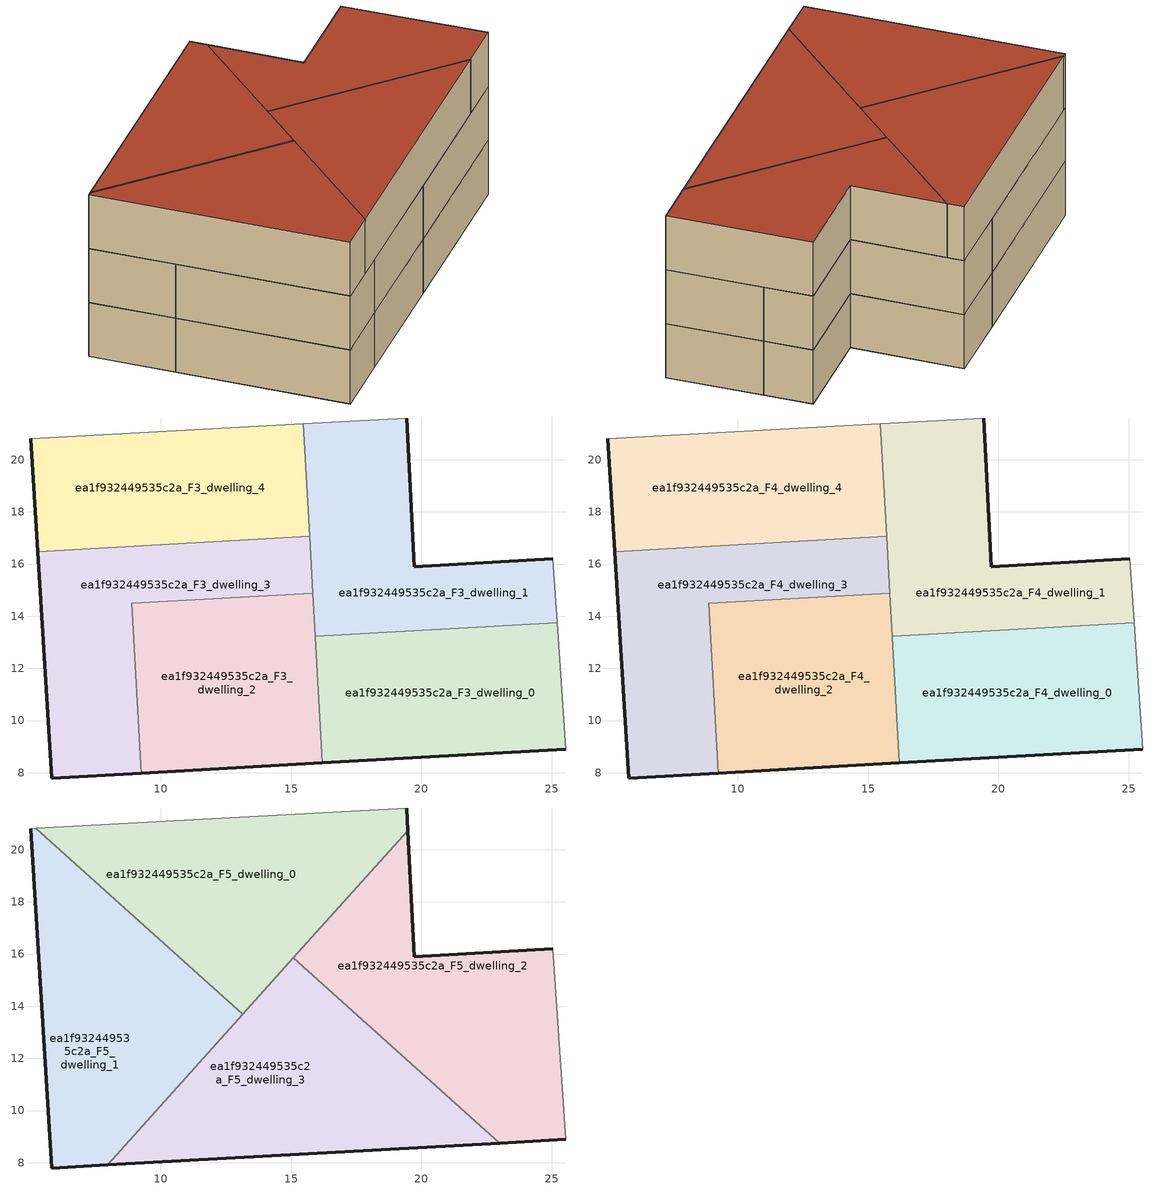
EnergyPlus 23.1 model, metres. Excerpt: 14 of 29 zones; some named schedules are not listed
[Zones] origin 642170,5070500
ea1f932449535c2a_F3_dwelling_0
 floor to ea1f932449535c2a_F2_dwelling_0 (EU_floor_Construction): 25.53,8.89 25.2,13.74 15.93,13.23 16.2,8.37 z9
 wall outside (EU_wall_Construction): 25.53,8.89 16.2,8.37 z9:12
 wall to ea1f932449535c2a_F3_dwelling_1 (EU_wall_Construction): 15.93,13.23 25.2,13.74 z9:12
 wall adiabatic (EU_wall_Construction): 25.2,13.74 25.53,8.89 z9:12
 wall to ea1f932449535c2a_F3_dwelling_2 (EU_wall_Construction): 16.2,8.37 15.93,13.23 z9:12
ea1f932449535c2a_F3_dwelling_1
 floor to ea1f932449535c2a_F2_dwelling_1 (EU_floor_Construction): 25.2,13.74 25.03,16.2 19.73,15.9 19.43,21.6 15.48,21.38 15.93,13.23 z9
 wall outside (EU_wall_Construction): 19.43,21.6 19.73,15.9 25.03,16.2 z9:12
 wall adiabatic (EU_wall_Construction): 25.03,16.2 25.2,13.74 / 15.48,21.38 19.43,21.6 z9:12
 wall to ea1f932449535c2a_F3_dwelling_4 (EU_wall_Construction): 15.72,17.06 15.48,21.38 z9:12
 wall to ea1f932449535c2a_F3_dwelling_3 (EU_wall_Construction): 15.84,14.88 15.72,17.06 z9:12
 wall to ea1f932449535c2a_F3_dwelling_2 (EU_wall_Construction): 15.93,13.23 15.84,14.88 z9:12
ea1f932449535c2a_F3_dwelling_2
 floor to ea1f932449535c2a_F2_dwelling_2 (EU_floor_Construction): 16.2,8.37 15.84,14.88 8.89,14.49 9.25,7.99 z9
 wall outside (EU_wall_Construction): 16.2,8.37 9.25,7.99 z9:12
 wall to ea1f932449535c2a_F3_dwelling_3 (EU_wall_Construction): 9.25,7.99 8.89,14.49 15.84,14.88 z9:12
ea1f932449535c2a_F3_dwelling_3
 floor to ea1f932449535c2a_F2_dwelling_3 (EU_floor_Construction): 9.25,7.99 8.89,14.49 15.84,14.88 15.72,17.06 5.29,16.48 5.82,7.8 z9
 wall outside (EU_wall_Construction): 9.25,7.99 5.82,7.8 5.29,16.48 z9:12
 wall to ea1f932449535c2a_F3_dwelling_4 (EU_wall_Construction): 5.29,16.48 15.72,17.06 z9:12
ea1f932449535c2a_F3_dwelling_4
 floor to ea1f932449535c2a_F2_dwelling_4 (EU_floor_Construction): 15.72,17.06 15.48,21.38 5.02,20.8 5.29,16.48 z9
 wall outside (EU_wall_Construction): 5.29,16.48 5.02,20.8 z9:12
 wall adiabatic (EU_wall_Construction): 5.02,20.8 15.48,21.38 z9:12
ea1f932449535c2a_F4_dwelling_0
 floor to ea1f932449535c2a_F3_dwelling_0 (EU_floor_Construction): 25.53,8.89 25.2,13.74 15.93,13.23 16.2,8.37 z12
 wall outside (EU_wall_Construction): 25.53,8.89 16.2,8.37 z12:15
 wall to ea1f932449535c2a_F4_dwelling_1 (EU_wall_Construction): 15.93,13.23 25.2,13.74 z12:15
 wall adiabatic (EU_wall_Construction): 25.2,13.74 25.53,8.89 z12:15
 wall to ea1f932449535c2a_F4_dwelling_2 (EU_wall_Construction): 16.2,8.37 15.93,13.23 z12:15
ea1f932449535c2a_F4_dwelling_1
 floor to ea1f932449535c2a_F3_dwelling_1 (EU_floor_Construction): 25.2,13.74 25.03,16.2 19.73,15.9 19.43,21.6 15.48,21.38 15.93,13.23 z12
 wall outside (EU_wall_Construction): 19.43,21.6 19.73,15.9 25.03,16.2 z12:15
 wall adiabatic (EU_wall_Construction): 25.03,16.2 25.2,13.74 / 15.48,21.38 19.43,21.6 z12:15
 wall to ea1f932449535c2a_F4_dwelling_4 (EU_wall_Construction): 15.72,17.06 15.48,21.38 z12:15
 wall to ea1f932449535c2a_F4_dwelling_3 (EU_wall_Construction): 15.84,14.88 15.72,17.06 z12:15
 wall to ea1f932449535c2a_F4_dwelling_2 (EU_wall_Construction): 15.93,13.23 15.84,14.88 z12:15
ea1f932449535c2a_F4_dwelling_2
 floor to ea1f932449535c2a_F3_dwelling_2 (EU_floor_Construction): 16.2,8.37 15.84,14.88 8.89,14.49 9.25,7.99 z12
 wall outside (EU_wall_Construction): 16.2,8.37 9.25,7.99 z12:15
 wall to ea1f932449535c2a_F4_dwelling_3 (EU_wall_Construction): 9.25,7.99 8.89,14.49 15.84,14.88 z12:15
ea1f932449535c2a_F4_dwelling_3
 floor to ea1f932449535c2a_F3_dwelling_3 (EU_floor_Construction): 9.25,7.99 8.89,14.49 15.84,14.88 15.72,17.06 5.29,16.48 5.82,7.8 z12
 wall outside (EU_wall_Construction): 9.25,7.99 5.82,7.8 5.29,16.48 z12:15
 wall to ea1f932449535c2a_F4_dwelling_4 (EU_wall_Construction): 5.29,16.48 15.72,17.06 z12:15
ea1f932449535c2a_F4_dwelling_4
 floor to ea1f932449535c2a_F3_dwelling_4 (EU_floor_Construction): 15.72,17.06 15.48,21.38 5.02,20.8 5.29,16.48 z12
 wall outside (EU_wall_Construction): 5.29,16.48 5.02,20.8 z12:15
 wall adiabatic (EU_wall_Construction): 5.02,20.8 15.48,21.38 z12:15
ea1f932449535c2a_F5_dwelling_0
 floor to ea1f932449535c2a_F4_dwelling_4 (EU_floor_Construction): 15.72,17.06 15.48,21.38 5.22,20.82 9.77,16.73 z15
 floor to ea1f932449535c2a_F4_dwelling_3 (EU_floor_Construction): 14.13,14.78 15.74,16.58 15.72,17.06 9.77,16.73 12.06,14.67 z15
 floor to ea1f932449535c2a_F4_dwelling_1 (EU_floor_Construction): 15.74,16.58 19.48,20.74 19.43,21.6 15.48,21.38 z15
 floor to ea1f932449535c2a_F4_dwelling_2 (EU_floor_Construction): 13.15,13.69 14.13,14.78 12.06,14.67 z15
 wall outside (EU_wall_Construction): 19.43,21.6 19.48,20.74 z15:18
 wall to ea1f932449535c2a_F5_dwelling_1 (EU_wall_Construction): 13.15,13.69 5.21,20.82 z15:18
 wall adiabatic (EU_wall_Construction): 5.21,20.82 19.43,21.6 z15:18
 wall to ea1f932449535c2a_F5_dwelling_2 (EU_wall_Construction): 19.48,20.74 15.09,15.85 z15:18
 wall to ea1f932449535c2a_F5_dwelling_3 (EU_wall_Construction): 15.09,15.85 13.15,13.69 z15:18
 roof outside (EU_roof_Construction): 19.43,21.6 19.48,20.74 13.15,13.69 5.21,20.82 z18
ea1f932449535c2a_F5_dwelling_1
 floor to ea1f932449535c2a_F4_dwelling_3 (EU_floor_Construction): 9.18,9.27 8.89,14.49 12.06,14.67 9.77,16.73 5.29,16.48 5.82,7.8 7.96,7.92 z15
 floor to ea1f932449535c2a_F4_dwelling_4 (EU_floor_Construction): 9.77,16.73 5.22,20.82 5.02,20.8 5.29,16.48 z15
 floor to ea1f932449535c2a_F4_dwelling_2 (EU_floor_Construction): 9.18,9.27 13.15,13.69 12.06,14.67 8.89,14.49 z15
 wall outside (EU_wall_Construction): 7.96,7.92 5.82,7.8 5.02,20.8 z15:18
 wall adiabatic (EU_wall_Construction): 5.02,20.8 5.21,20.82 z15:18
 wall to ea1f932449535c2a_F5_dwelling_3 (EU_wall_Construction): 13.15,13.69 7.96,7.92 z15:18
 roof outside (EU_roof_Construction): 13.15,13.69 7.96,7.92 5.82,7.8 5.02,20.8 5.21,20.82 z18
ea1f932449535c2a_F5_dwelling_2
 floor to ea1f932449535c2a_F4_dwelling_0 (EU_floor_Construction): 25.53,8.89 25.2,13.74 17.88,13.34 22.99,8.75 z15
 floor to ea1f932449535c2a_F4_dwelling_1 (EU_floor_Construction): 25.2,13.74 25.03,16.2 19.73,15.9 19.48,20.74 15.74,16.58 15.82,15.19 17.88,13.34 z15
 floor to ea1f932449535c2a_F4_dwelling_3 (EU_floor_Construction): 15.82,15.19 15.74,16.58 15.09,15.85 z15
 wall outside (EU_wall_Construction): 19.48,20.74 19.73,15.9 25.03,16.2 / 25.53,8.89 22.99,8.75 z15:18
 wall to ea1f932449535c2a_F5_dwelling_3 (EU_wall_Construction): 22.99,8.75 15.09,15.85 z15:18
 wall adiabatic (EU_wall_Construction): 25.03,16.2 25.53,8.89 z15:18
 roof outside (EU_roof_Construction): 25.03,16.2 25.53,8.89 22.99,8.75 15.09,15.85 19.48,20.74 19.73,15.9 z18
ea1f932449535c2a_F5_dwelling_3
 floor to ea1f932449535c2a_F4_dwelling_1 (EU_floor_Construction): 17.88,13.34 15.82,15.19 15.93,13.23 z15
 floor to ea1f932449535c2a_F4_dwelling_2 (EU_floor_Construction): 16.2,8.37 15.84,14.88 14.13,14.78 9.18,9.27 9.25,7.99 z15
 floor to ea1f932449535c2a_F4_dwelling_0 (EU_floor_Construction): 22.99,8.75 17.88,13.34 15.93,13.23 16.2,8.37 z15
 floor to ea1f932449535c2a_F4_dwelling_3 (EU_floor_Construction): 15.84,14.88 15.82,15.19 15.09,15.85 14.13,14.78 z15; 9.25,7.99 9.18,9.27 7.96,7.92 z15
 wall outside (EU_wall_Construction): 22.99,8.75 7.96,7.92 z15:18
 roof outside (EU_roof_Construction): 22.99,8.75 7.96,7.92 15.09,15.85 z18
[Building]
EU S2 Campaign: North Axis=0; Terrain=City; Solar Distribution=FullExterior
[Site:Location]
Lyon-Bron: Latitude=45.75; Longitude=5; Time Zone=1; Elevation=198
[SizingPeriod:WeatherFileDays]
AnnualSizingPeriod: Begin Month=1; Begin Day of Month=1; End Month=12; End Day of Month=31; Day of Week for Start Day=Monday; Use Weather File Daylight Saving Period=No; Use Weather File Rain and Snow Indicators=No
[MATERIAL]
EU_InternalMass_Material: Roughness=MediumRough; Thickness=0.1; Conductivity=1; Density=1800; Specific Heat=900; Thermal Absorptance=0.9; Solar Absorptance=0.7; Visible Absorptance=0.7
[MATERIAL:NOMASS] Roughness=MediumRough; Thermal Absorptance=0.9; Solar Absorptance=0.7; Visible Absorptance=0.7
Name | Thermal Resistance
EU_wall_NoMass | 0.776494
EU_roof_NoMass | 0.486893
EU_floor_NoMass | 0.421597
[CONSTRUCTION]
EU_wall_Construction: EU_wall_NoMass
EU_roof_Construction: EU_roof_NoMass
EU_floor_Construction: EU_floor_NoMass
EU_InternalMass_Construction: EU_InternalMass_Material
[ZONE] Type=1; Multiplier=1; Ceiling Height=autocalculate; Floor Area=autocalculate; Part of Total Floor Area=Yes
Name | Volume
ea1f932449535c2a_F3_dwelling_0; ea1f932449535c2a_F4_dwelling_0 | 135.978
ea1f932449535c2a_F5_dwelling_0 | 169.962
ea1f932449535c2a_F3_dwelling_1; ea1f932449535c2a_F4_dwelling_1 | 135.997
ea1f932449535c2a_F5_dwelling_1 | 169.983
ea1f932449535c2a_F3_dwelling_2; ea1f932449535c2a_F4_dwelling_2 | 135.979
ea1f932449535c2a_F5_dwelling_2 | 169.986
ea1f932449535c2a_F3_dwelling_3; ea1f932449535c2a_F4_dwelling_3 | 135.975
ea1f932449535c2a_F5_dwelling_3 | 169.982
ea1f932449535c2a_F3_dwelling_4; ea1f932449535c2a_F4_dwelling_4 | 135.99
[INTERNALMASS] Construction=EU_InternalMass_Construction
Name | Zone or ZoneList | Surface Area
ea1f932449535c2a_F3_dwelling_0_EU_InternalMass | ea1f932449535c2a_F3_dwelling_0 | 45.3252
ea1f932449535c2a_F3_dwelling_1_EU_InternalMass | ea1f932449535c2a_F3_dwelling_1 | 45.3313
ea1f932449535c2a_F3_dwelling_2_EU_InternalMass | ea1f932449535c2a_F3_dwelling_2 | 45.3281
ea1f932449535c2a_F3_dwelling_3_EU_InternalMass | ea1f932449535c2a_F3_dwelling_3 | 45.3251
ea1f932449535c2a_F3_dwelling_4_EU_InternalMass | ea1f932449535c2a_F3_dwelling_4 | 45.3297
ea1f932449535c2a_F4_dwelling_0_EU_InternalMass | ea1f932449535c2a_F4_dwelling_0 | 45.3252
ea1f932449535c2a_F4_dwelling_1_EU_InternalMass | ea1f932449535c2a_F4_dwelling_1 | 45.3313
ea1f932449535c2a_F4_dwelling_2_EU_InternalMass | ea1f932449535c2a_F4_dwelling_2 | 45.3281
ea1f932449535c2a_F4_dwelling_3_EU_InternalMass | ea1f932449535c2a_F4_dwelling_3 | 45.3251
ea1f932449535c2a_F4_dwelling_4_EU_InternalMass | ea1f932449535c2a_F4_dwelling_4 | 45.3297
ea1f932449535c2a_F5_dwelling_0_EU_InternalMass | ea1f932449535c2a_F5_dwelling_0 | 56.6543
ea1f932449535c2a_F5_dwelling_1_EU_InternalMass | ea1f932449535c2a_F5_dwelling_1 | 56.6611
ea1f932449535c2a_F5_dwelling_2_EU_InternalMass | ea1f932449535c2a_F5_dwelling_2 | 56.662
ea1f932449535c2a_F5_dwelling_3_EU_InternalMass | ea1f932449535c2a_F5_dwelling_3 | 56.6608
[OTHEREQUIPMENT] Fuel Type=Electricity; Design Level Calculation Method=Watts/Area; Power per Zone Floor Area=1; Fraction Latent=0; Fraction Radiant=0; Fraction Lost=0; Carbon Dioxide Generation Rate=0; EndUse Subcategory=EU_Step8_InternalGains
Name | Zone or ZoneList or Space or SpaceList | Schedule
EU_Step8_InternalGain_ea1f932449535c2a_F3_dwelling_0_f000 | ea1f932449535c2a_F3_dwelling_0 | EU_Step8_GainSchedule_ea1f932449535c2a_F3_dwelling_0_f000
EU_Step8_InternalGain_ea1f932449535c2a_F3_dwelling_1_f000 | ea1f932449535c2a_F3_dwelling_1 | EU_Step8_GainSchedule_ea1f932449535c2a_F3_dwelling_1_f000
EU_Step8_InternalGain_ea1f932449535c2a_F3_dwelling_2_f000 | ea1f932449535c2a_F3_dwelling_2 | EU_Step8_GainSchedule_ea1f932449535c2a_F3_dwelling_2_f000
EU_Step8_InternalGain_ea1f932449535c2a_F3_dwelling_3_f000 | ea1f932449535c2a_F3_dwelling_3 | EU_Step8_GainSchedule_ea1f932449535c2a_F3_dwelling_3_f000
EU_Step8_InternalGain_ea1f932449535c2a_F3_dwelling_4_f000 | ea1f932449535c2a_F3_dwelling_4 | EU_Step8_GainSchedule_ea1f932449535c2a_F3_dwelling_4_f000
EU_Step8_InternalGain_ea1f932449535c2a_F4_dwelling_0_f000 | ea1f932449535c2a_F4_dwelling_0 | EU_Step8_GainSchedule_ea1f932449535c2a_F4_dwelling_0_f000
EU_Step8_InternalGain_ea1f932449535c2a_F4_dwelling_1_f000 | ea1f932449535c2a_F4_dwelling_1 | EU_Step8_GainSchedule_ea1f932449535c2a_F4_dwelling_1_f000
EU_Step8_InternalGain_ea1f932449535c2a_F4_dwelling_2_f000 | ea1f932449535c2a_F4_dwelling_2 | EU_Step8_GainSchedule_ea1f932449535c2a_F4_dwelling_2_f000
EU_Step8_InternalGain_ea1f932449535c2a_F4_dwelling_3_f000 | ea1f932449535c2a_F4_dwelling_3 | EU_Step8_GainSchedule_ea1f932449535c2a_F4_dwelling_3_f000
EU_Step8_InternalGain_ea1f932449535c2a_F4_dwelling_4_f000 | ea1f932449535c2a_F4_dwelling_4 | EU_Step8_GainSchedule_ea1f932449535c2a_F4_dwelling_4_f000
EU_Step8_InternalGain_ea1f932449535c2a_F5_dwelling_0_f000 | ea1f932449535c2a_F5_dwelling_0 | EU_Step8_GainSchedule_ea1f932449535c2a_F5_dwelling_0_f000
EU_Step8_InternalGain_ea1f932449535c2a_F5_dwelling_1_f000 | ea1f932449535c2a_F5_dwelling_1 | EU_Step8_GainSchedule_ea1f932449535c2a_F5_dwelling_1_f000
EU_Step8_InternalGain_ea1f932449535c2a_F5_dwelling_2_f000 | ea1f932449535c2a_F5_dwelling_2 | EU_Step8_GainSchedule_ea1f932449535c2a_F5_dwelling_2_f000
EU_Step8_InternalGain_ea1f932449535c2a_F5_dwelling_3_f000 | ea1f932449535c2a_F5_dwelling_3 | EU_Step8_GainSchedule_ea1f932449535c2a_F5_dwelling_3_f000
[ZONEVENTILATION:DESIGNFLOWRATE] Schedule=EU_AlwaysOn; Design Flow Rate Calculation Method=AirChanges/Hour; Air Changes per Hour=0.693814; Ventilation Type=Natural; Fan Pressure Rise=0; Fan Total Efficiency=1; Constant Term Coefficient=1; Temperature Term Coefficient=0; Velocity Term Coefficient=0; Velocity Squared Term Coefficient=0; Minimum Indoor Temperature=-100; Maximum Indoor Temperature=100; Delta Temperature=-100; Minimum Outdoor Temperature=-100; Maximum Outdoor Temperature=100; Maximum Wind Speed=40
Name | Zone or ZoneList or Space or SpaceList
EU_ConstantAir_ea1f932449535c2a_F3_dwelling_0 | ea1f932449535c2a_F3_dwelling_0
EU_ConstantAir_ea1f932449535c2a_F3_dwelling_1 | ea1f932449535c2a_F3_dwelling_1
EU_ConstantAir_ea1f932449535c2a_F3_dwelling_2 | ea1f932449535c2a_F3_dwelling_2
EU_ConstantAir_ea1f932449535c2a_F3_dwelling_3 | ea1f932449535c2a_F3_dwelling_3
EU_ConstantAir_ea1f932449535c2a_F3_dwelling_4 | ea1f932449535c2a_F3_dwelling_4
EU_ConstantAir_ea1f932449535c2a_F4_dwelling_0 | ea1f932449535c2a_F4_dwelling_0
EU_ConstantAir_ea1f932449535c2a_F4_dwelling_1 | ea1f932449535c2a_F4_dwelling_1
EU_ConstantAir_ea1f932449535c2a_F4_dwelling_2 | ea1f932449535c2a_F4_dwelling_2
EU_ConstantAir_ea1f932449535c2a_F4_dwelling_3 | ea1f932449535c2a_F4_dwelling_3
EU_ConstantAir_ea1f932449535c2a_F4_dwelling_4 | ea1f932449535c2a_F4_dwelling_4
EU_ConstantAir_ea1f932449535c2a_F5_dwelling_0 | ea1f932449535c2a_F5_dwelling_0
EU_ConstantAir_ea1f932449535c2a_F5_dwelling_1 | ea1f932449535c2a_F5_dwelling_1
EU_ConstantAir_ea1f932449535c2a_F5_dwelling_2 | ea1f932449535c2a_F5_dwelling_2
EU_ConstantAir_ea1f932449535c2a_F5_dwelling_3 | ea1f932449535c2a_F5_dwelling_3
[HVACTEMPLATE:ZONE:IDEALLOADSAIRSYSTEM] System Availability Schedule=EU_AlwaysOn; Maximum Heating Supply Air Temperature=50; Minimum Cooling Supply Air Temperature=13; Maximum Heating Supply Air Humidity Ratio=0.0156; Minimum Cooling Supply Air Humidity Ratio=0.0077; Heating Limit=NoLimit; Cooling Limit=NoLimit; Heating Availability Schedule=EU_AlwaysOn; Cooling Availability Schedule=EU_CoolingOff; Dehumidification Control Type=ConstantSensibleHeatRatio; Cooling Sensible Heat Ratio=0.7; Dehumidification Setpoint=60; Humidification Control Type=None; Humidification Setpoint=30; Outdoor Air Method=None; Outdoor Air Flow Rate per Person=0.00944; Outdoor Air Flow Rate per Zone Floor Area=0; Outdoor Air Flow Rate per Zone=0; Demand Controlled Ventilation Type=None; Outdoor Air Economizer Type=NoEconomizer; Heat Recovery Type=None; Sensible Heat Recovery Effectiveness=0.7; Latent Heat Recovery Effectiveness=0.65
Name | Template Thermostat
ea1f932449535c2a_F3_dwelling_0 | EU_HeatOnly_ea1f932449535c2a_F3_dwelling_0
ea1f932449535c2a_F3_dwelling_1 | EU_HeatOnly_ea1f932449535c2a_F3_dwelling_1
ea1f932449535c2a_F3_dwelling_2 | EU_HeatOnly_ea1f932449535c2a_F3_dwelling_2
ea1f932449535c2a_F3_dwelling_3 | EU_HeatOnly_ea1f932449535c2a_F3_dwelling_3
ea1f932449535c2a_F3_dwelling_4 | EU_HeatOnly_ea1f932449535c2a_F3_dwelling_4
ea1f932449535c2a_F4_dwelling_0 | EU_HeatOnly_ea1f932449535c2a_F4_dwelling_0
ea1f932449535c2a_F4_dwelling_1 | EU_HeatOnly_ea1f932449535c2a_F4_dwelling_1
ea1f932449535c2a_F4_dwelling_2 | EU_HeatOnly_ea1f932449535c2a_F4_dwelling_2
ea1f932449535c2a_F4_dwelling_3 | EU_HeatOnly_ea1f932449535c2a_F4_dwelling_3
ea1f932449535c2a_F4_dwelling_4 | EU_HeatOnly_ea1f932449535c2a_F4_dwelling_4
ea1f932449535c2a_F5_dwelling_0 | EU_HeatOnly_ea1f932449535c2a_F5_dwelling_0
ea1f932449535c2a_F5_dwelling_1 | EU_HeatOnly_ea1f932449535c2a_F5_dwelling_1
ea1f932449535c2a_F5_dwelling_2 | EU_HeatOnly_ea1f932449535c2a_F5_dwelling_2
ea1f932449535c2a_F5_dwelling_3 | EU_HeatOnly_ea1f932449535c2a_F5_dwelling_3
[SIZING:ZONE] Zone Cooling Design Supply Air Temperature Input Method=SupplyAirTemperature; Zone Cooling Design Supply Air Temperature=13; Zone Heating Design Supply Air Temperature Input Method=SupplyAirTemperature; Zone Heating Design Supply Air Temperature=50; Zone Cooling Design Supply Air Humidity Ratio=0.008; Zone Heating Design Supply Air Humidity Ratio=0.008; Cooling Design Air Flow Method=DesignDay; Cooling Design Air Flow Rate=0; Cooling Minimum Air Flow per Zone Floor Area=0.000762; Cooling Minimum Air Flow=0; Cooling Minimum Air Flow Fraction=0.2; Heating Design Air Flow Method=DesignDay; Heating Design Air Flow Rate=0; Heating Maximum Air Flow per Zone Floor Area=0.002032; Heating Maximum Air Flow=0.141576; Heating Maximum Air Flow Fraction=0.3; Account for Dedicated Outdoor Air System=No; Dedicated Outdoor Air System Control Strategy=NeutralSupplyAir; Dedicated Outdoor Air Low Setpoint Temperature for Design=autosize; Dedicated Outdoor Air High Setpoint Temperature for Design=autosize; Zone Load Sizing Method=Sensible Load Only No Latent Load; Zone Latent Cooling Design Supply Air Humidity Ratio Input Method=HumidityRatioDifference; Zone Cooling Design Supply Air Humidity Ratio Difference=0.005; Zone Latent Heating Design Supply Air Humidity Ratio Input Method=HumidityRatioDifference; Zone Humidification Design Supply Air Humidity Ratio Difference=0.005
ea1f932449535c2a_F3_dwelling_0; ea1f932449535c2a_F3_dwelling_1; ea1f932449535c2a_F3_dwelling_2; ea1f932449535c2a_F3_dwelling_3; ea1f932449535c2a_F3_dwelling_4; ea1f932449535c2a_F4_dwelling_0; ea1f932449535c2a_F4_dwelling_1; ea1f932449535c2a_F4_dwelling_2; ea1f932449535c2a_F4_dwelling_3; ea1f932449535c2a_F4_dwelling_4; ea1f932449535c2a_F5_dwelling_0; ea1f932449535c2a_F5_dwelling_1; ea1f932449535c2a_F5_dwelling_2; ea1f932449535c2a_F5_dwelling_3
